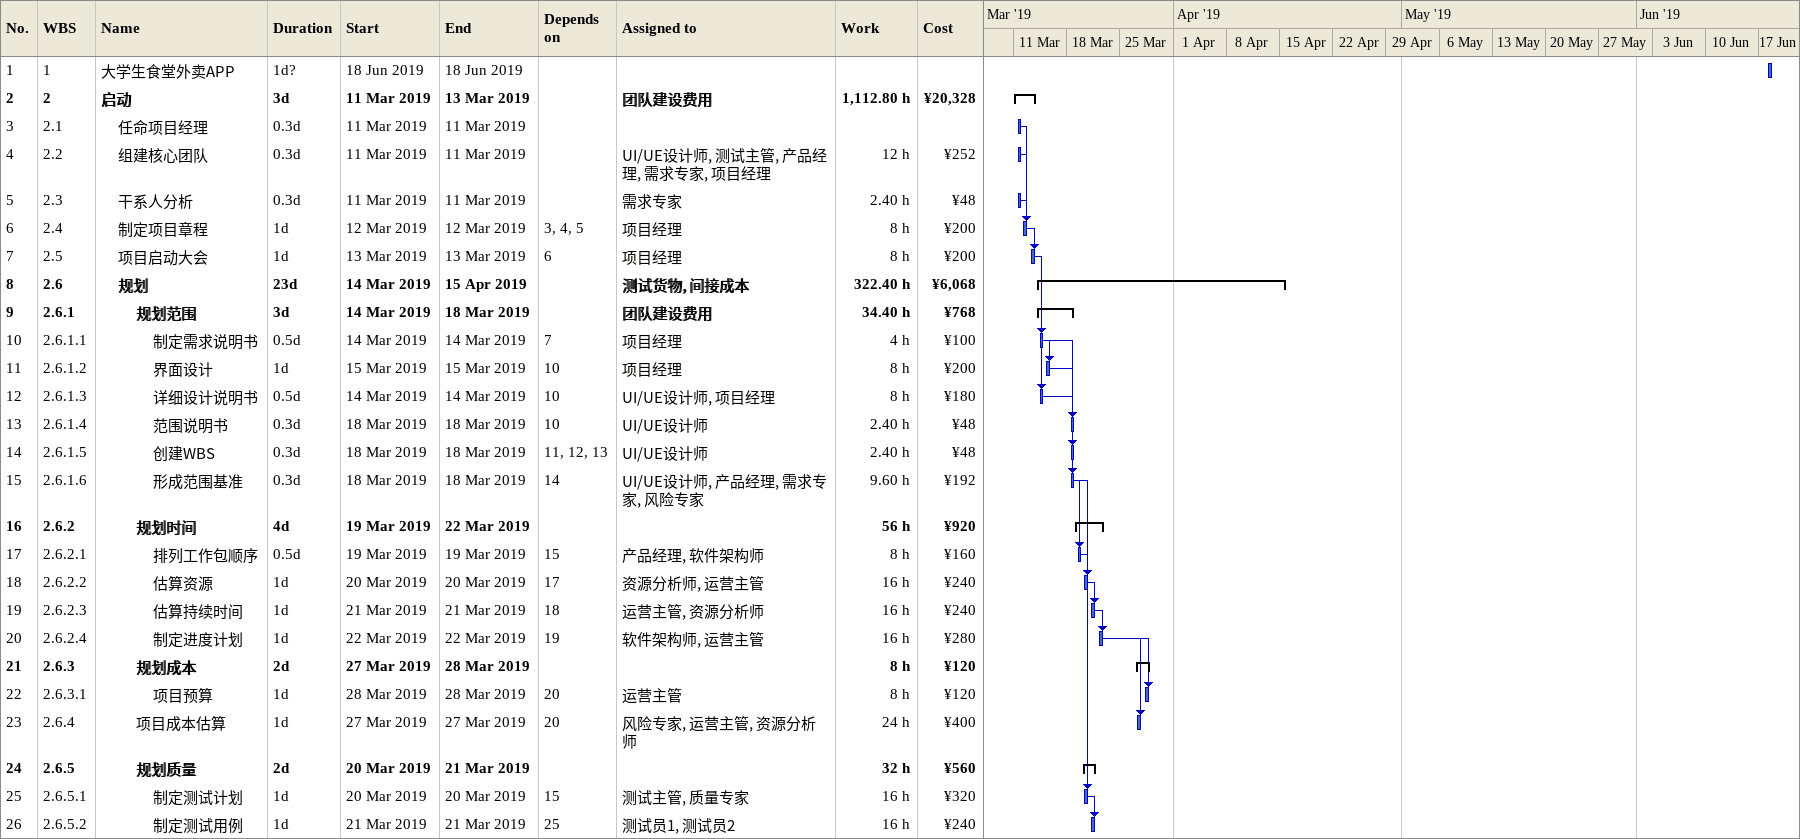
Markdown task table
| ID | WBS | Task | Duration | Start | Finish | Predecessors | Resources | Work (h) | Cost (¥) |
|---|---|---|---|---|---|---|---|---|---|
| 1 | 1 | 大学生食堂外卖APP | 1d? | 2019-06-18 | 2019-06-18 |  |  |  |  |
| 2 | 2 | **启动** | 3d | 2019-03-11 | 2019-03-13 |  | 团队建设费用 | 1112.80 | 20328 |
| 3 | 2.1 | 任命项目经理 | 0.3d | 2019-03-11 | 2019-03-11 |  |  |  |  |
| 4 | 2.2 | 组建核心团队 | 0.3d | 2019-03-11 | 2019-03-11 |  | UI/UE设计师, 测试主管, 产品经理, 需求专家, 项目经理 | 12 | 252 |
| 5 | 2.3 | 干系人分析 | 0.3d | 2019-03-11 | 2019-03-11 |  | 需求专家 | 2.40 | 48 |
| 6 | 2.4 | 制定项目章程 | 1d | 2019-03-12 | 2019-03-12 | 3, 4, 5 | 项目经理 | 8 | 200 |
| 7 | 2.5 | 项目启动大会 | 1d | 2019-03-13 | 2019-03-13 | 6 | 项目经理 | 8 | 200 |
| 8 | 2.6 | **规划** | 23d | 2019-03-14 | 2019-04-15 |  | 测试货物, 间接成本 | 322.40 | 6068 |
| 9 | 2.6.1 | **规划范围** | 3d | 2019-03-14 | 2019-03-18 |  | 团队建设费用 | 34.40 | 768 |
| 10 | 2.6.1.1 | 制定需求说明书 | 0.5d | 2019-03-14 | 2019-03-14 | 7 | 项目经理 | 4 | 100 |
| 11 | 2.6.1.2 | 界面设计 | 1d | 2019-03-15 | 2019-03-15 | 10 | 项目经理 | 8 | 200 |
| 12 | 2.6.1.3 | 详细设计说明书 | 0.5d | 2019-03-14 | 2019-03-14 | 10 | UI/UE设计师, 项目经理 | 8 | 180 |
| 13 | 2.6.1.4 | 范围说明书 | 0.3d | 2019-03-18 | 2019-03-18 | 10 | UI/UE设计师 | 2.40 | 48 |
| 14 | 2.6.1.5 | 创建WBS | 0.3d | 2019-03-18 | 2019-03-18 | 11, 12, 13 | UI/UE设计师 | 2.40 | 48 |
| 15 | 2.6.1.6 | 形成范围基准 | 0.3d | 2019-03-18 | 2019-03-18 | 14 | UI/UE设计师, 产品经理, 需求专家, 风险专家 | 9.60 | 192 |
| 16 | 2.6.2 | **规划时间** | 4d | 2019-03-19 | 2019-03-22 |  |  | 56 | 920 |
| 17 | 2.6.2.1 | 排列工作包顺序 | 0.5d | 2019-03-19 | 2019-03-19 | 15 | 产品经理, 软件架构师 | 8 | 160 |
| 18 | 2.6.2.2 | 估算资源 | 1d | 2019-03-20 | 2019-03-20 | 17 | 资源分析师, 运营主管 | 16 | 240 |
| 19 | 2.6.2.3 | 估算持续时间 | 1d | 2019-03-21 | 2019-03-21 | 18 | 运营主管, 资源分析师 | 16 | 240 |
| 20 | 2.6.2.4 | 制定进度计划 | 1d | 2019-03-22 | 2019-03-22 | 19 | 软件架构师, 运营主管 | 16 | 280 |
| 21 | 2.6.3 | **规划成本** | 2d | 2019-03-27 | 2019-03-28 |  |  | 8 | 120 |
| 22 | 2.6.3.1 | 项目预算 | 1d | 2019-03-28 | 2019-03-28 | 20 | 运营主管 | 8 | 120 |
| 23 | 2.6.4 | 项目成本估算 | 1d | 2019-03-27 | 2019-03-27 | 20 | 风险专家, 运营主管, 资源分析师 | 24 | 400 |
| 24 | 2.6.5 | **规划质量** | 2d | 2019-03-20 | 2019-03-21 |  |  | 32 | 560 |
| 25 | 2.6.5.1 | 制定测试计划 | 1d | 2019-03-20 | 2019-03-20 | 15 | 测试主管, 质量专家 | 16 | 320 |
| 26 | 2.6.5.2 | 制定测试用例 | 1d | 2019-03-21 | 2019-03-21 | 25 | 测试员1, 测试员2 | 16 | 240 |
